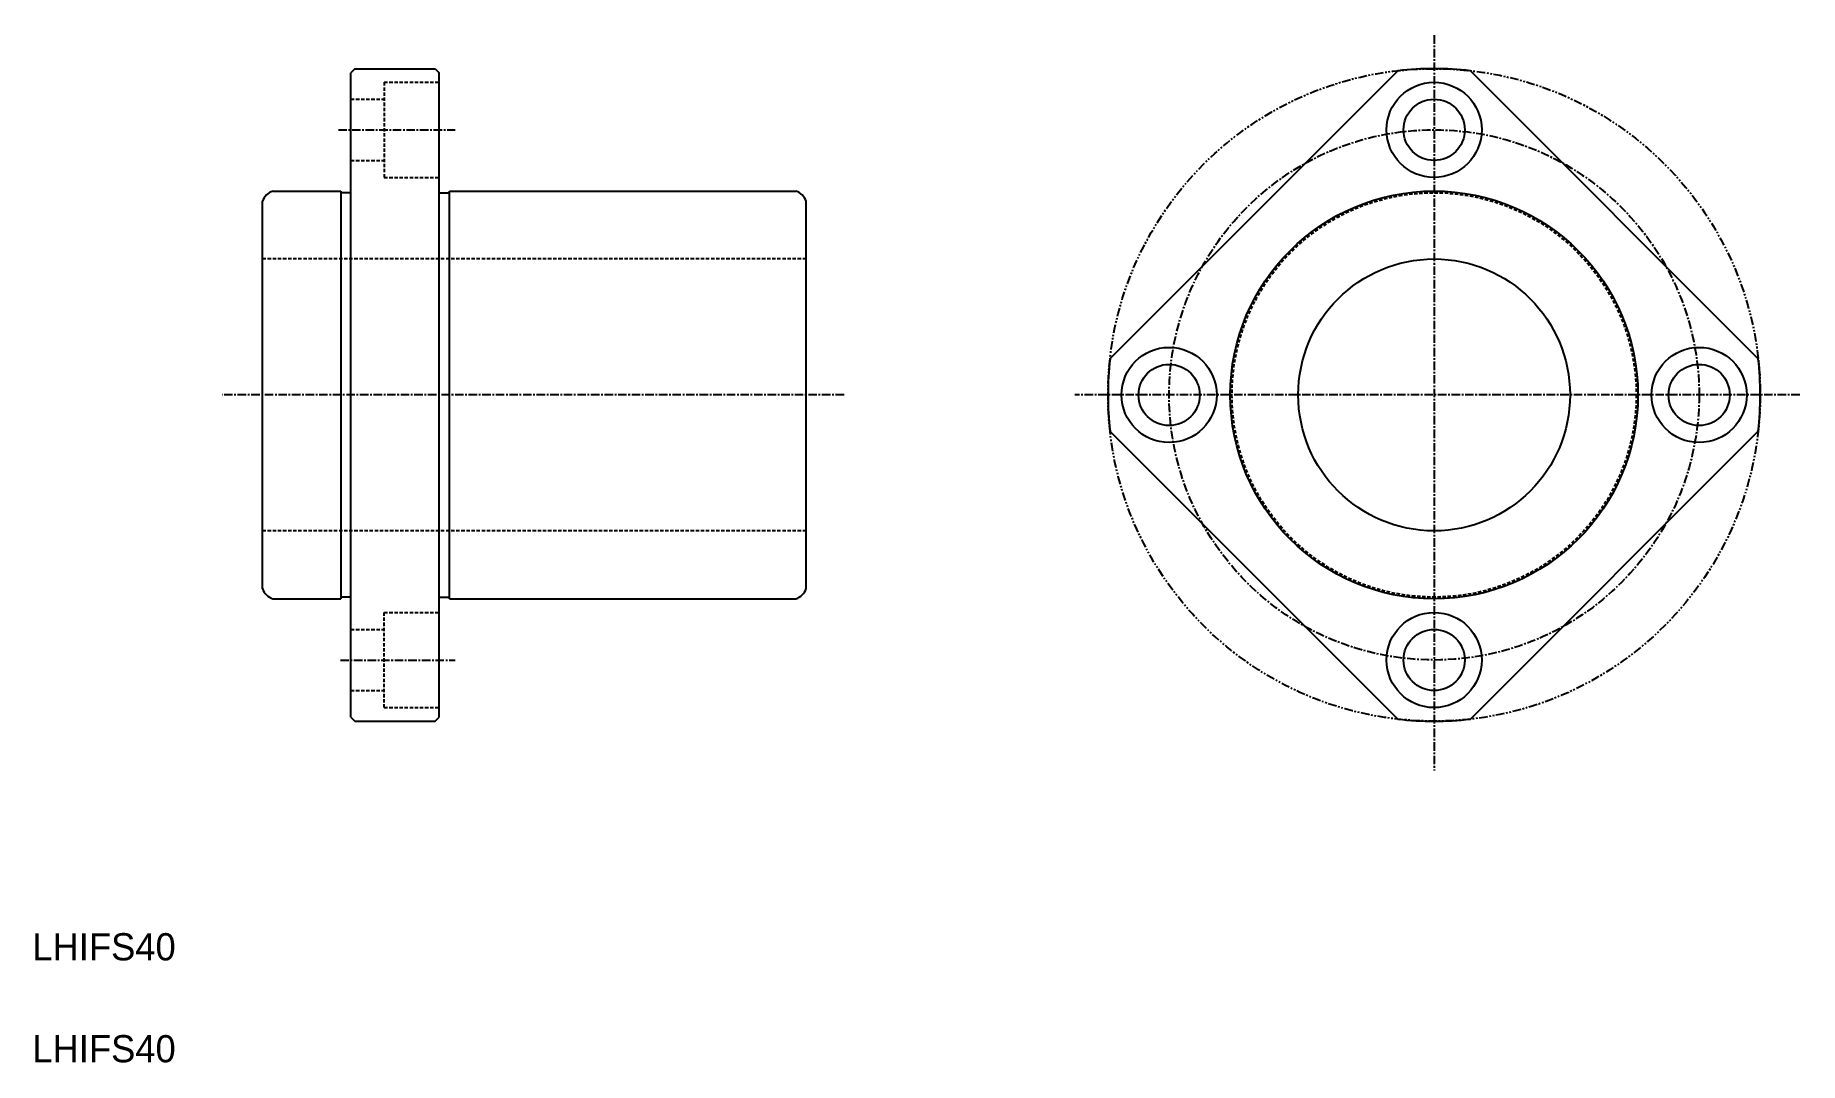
# Model space of a CAD drawing. Extents: x 10 to 270, y 10 to 161.
import ezdxf

# ---------------------------------------------------------------- set-up
doc = ezdxf.new("R2010")
doc.units = 0
for name, pattern in [('CENTER', [2, 1.25, -0.25, 0.25, -0.25]), ('DASHED', [0.75, 0.5, -0.25]), ('PHANTOM', [2.5, 1.25, -0.25, 0.25, -0.25, 0.25, -0.25])]:
    doc.linetypes.add(name, pattern=pattern)
doc.layers.get('0').update_dxf_attribs({"linetype": 'CONTINUOUS'})
doc.layers.add('CENTER', color=1, linetype='CENTER')

msp = doc.modelspace()

# ---------------------------------------------------------------- linework, layer by layer
at = {"color": 7, "linetype": 'CONTINUOUS'}
for p, q in [((57.49, 156.19), (56.89, 155.59)), ((57.49, 156.19), (69.29, 156.19)), ((69.29, 156.19), (69.89, 155.59)), ((210.99, 155.89), (168.61, 113.52)), ((264.02, 113.52), (221.65, 155.89)), ((56.89, 60.79), (56.89, 155.59)), ((69.89, 60.79), (69.89, 155.59)), ((45.39, 138.19), (55.39, 138.19)), ((55.39, 138.19), (55.39, 78.19)), ((56.89, 137.94), (55.39, 137.94)), ((69.89, 137.94), (71.39, 137.94)), ((71.39, 78.19), (71.39, 138.19)), ((71.39, 138.19), (122.39, 138.19)), ((43.89, 79.68), (43.89, 136.69)), ((123.89, 79.68), (123.89, 136.69)), ((168.61, 102.86), (210.99, 60.48)), ((221.65, 60.48), (264.02, 102.86)), ((45.39, 78.19), (55.39, 78.19)), ((56.89, 78.44), (55.39, 78.44)), ((69.89, 78.44), (71.39, 78.44)), ((71.39, 78.19), (122.39, 78.19)), ((56.89, 60.79), (57.49, 60.19)), ((57.49, 60.19), (69.29, 60.19)), ((69.29, 60.19), (69.89, 60.79))]:
    msp.add_line(p, q, dxfattribs=at)
at = {"color": 3, "linetype": 'DASHED'}
for p, q in [((61.79, 154.19), (69.89, 154.19)), ((61.79, 154.19), (61.79, 140.19)), ((56.89, 151.69), (61.79, 151.69)), ((56.89, 142.69), (61.79, 142.69)), ((61.79, 140.19), (69.89, 140.19)), ((123.89, 128.19), (43.89, 128.19)), ((123.89, 88.19), (43.89, 88.19)), ((61.79, 62.19), (61.79, 76.19)), ((61.79, 76.19), (69.89, 76.19)), ((56.89, 73.69), (61.79, 73.69)), ((56.89, 64.69), (61.79, 64.69)), ((61.79, 62.19), (69.89, 62.19))]:
    msp.add_line(p, q, dxfattribs=at)
at = {"color": 3, "linetype": 'PHANTOM'}
msp.add_circle((216.32, 108.19), 48, dxfattribs=at)
at = {"color": 7, "linetype": 'CONTINUOUS'}
for centre, radius in [((216.32, 147.19), 7), ((216.32, 147.19), 4.5), ((216.32, 108.19), 30), ((216.32, 108.19), 20), ((177.32, 108.19), 7), ((255.32, 108.19), 7), ((177.32, 108.19), 4.5), ((255.32, 108.19), 4.5), ((216.32, 69.19), 7), ((216.32, 69.19), 4.5)]:
    msp.add_circle(centre, radius, dxfattribs=at)
at = {"color": 3, "linetype": 'DASHED'}
msp.add_circle((216.32, 108.19), 29.75, dxfattribs=at)
at = {"color": 7, "linetype": 'CONTINUOUS'}
for centre, radius, start, end in [((216.32, 108.19), 48, 83.6248, 96.3752), ((46.24, 135.84), 2.5, 109.9484, 160.0516), ((121.54, 135.84), 2.5, 19.9484, 70.0516), ((216.32, 108.19), 48, 173.6248, 186.3752), ((216.32, 108.19), 48, 353.6248, 6.3752), ((46.24, 80.54), 2.5, 199.9484, 250.0516), ((121.54, 80.54), 2.5, 289.9484, 340.0516), ((216.32, 108.19), 48, 263.6248, 276.3752)]:
    msp.add_arc(centre, radius, start, end, dxfattribs=at)
at = {"layer": 'CENTER', "color": 1, "linetype": 'CENTER'}
for p, q in [((216.32, 161.1), (216.32, 52.92)), ((55.06, 147.19), (72.24, 147.19)), ((129.47, 108.19), (37.96, 108.19)), ((270.13, 108.19), (163.43, 108.19)), ((55.34, 69.19), (72.24, 69.19))]:
    msp.add_line(p, q, dxfattribs=at)
msp.add_circle((216.32, 108.19), 39, dxfattribs=at)

# ---------------------------------------------------------------- texts
at = {"color": 7, "linetype": 'CONTINUOUS'}
for p in [(10, 25), (10, 10)]:
    msp.add_text('LHIFS40', height=4, dxfattribs=at).set_placement(p)

doc.saveas('drawing.dxf')
